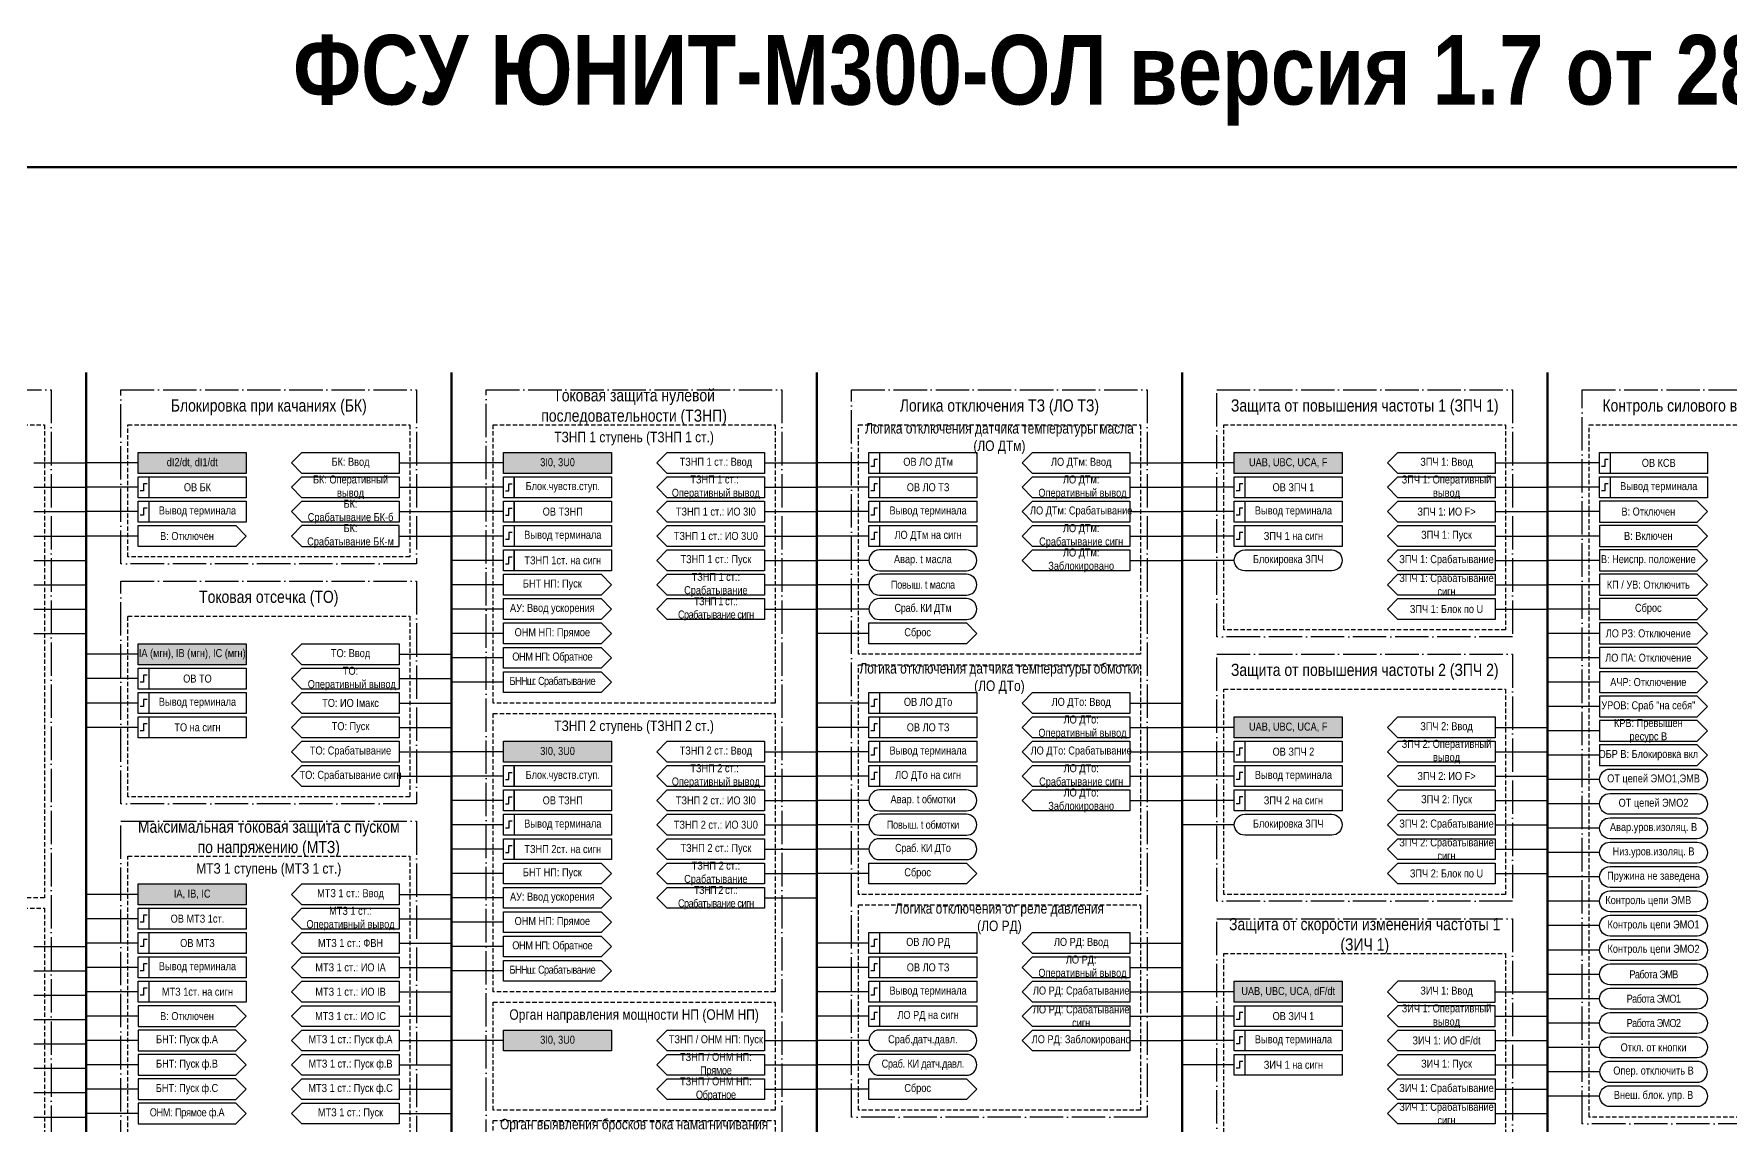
# Model space of a CAD drawing. Header units: millimetres. Extents: x 0 to 1261, y -61 to 1197.
# Drawn here: x 300 to 787.5, y 873.7 to 1187.3 of the extents above; entities that cross this region are included whole.
import ezdxf

# ---------------------------------------------------------------- set-up
doc = ezdxf.new("R2010")
doc.units = ezdxf.units.MM
doc.linetypes.add('ACAD_ISO04W100', pattern=[30, 24, -3, 0, -3])
doc.linetypes.add('штриховая2', pattern=[0.375, 0.25, -0.125])
doc.layers.add('TEXT', color=7, linetype='Continuous', lineweight=25)
doc.styles.add('2.5_Gost_RD', font='ARIALN.TTF', dxfattribs={"height": 2.5})
doc.styles.add('3.5_Gost_RD', font='ARIALN.TTF', dxfattribs={"height": 3.5})

msp = doc.modelspace()

# ---------------------------------------------------------------- hatches: boundary and pattern name
at = {"ltscale": 100, "true_color": 0xef8637}
h = msp.add_hatch(color=30, dxfattribs=at)
h.dxf.hatch_style = 1
h.paths.add_polyline_path([(330, 1067), (361, 1067), (361, 1061), (330, 1061)])
h = msp.add_hatch(color=30, dxfattribs=at)
h.dxf.hatch_style = 1
h.paths.add_polyline_path([(435, 1067), (466, 1067), (466, 1061), (435, 1061)])
h = msp.add_hatch(color=30, dxfattribs=at)
h.dxf.hatch_style = 1
h.paths.add_polyline_path([(645, 1067), (676, 1067), (676, 1061), (645, 1061)])
h = msp.add_hatch(color=30, dxfattribs=at)
h.dxf.hatch_style = 1
h.paths.add_polyline_path([(330, 1012), (361, 1012), (361, 1006), (330, 1006)])
h = msp.add_hatch(color=30, dxfattribs=at)
h.dxf.hatch_style = 1
h.paths.add_polyline_path([(645, 991), (676, 991), (676, 985), (645, 985)])
h = msp.add_hatch(color=30, dxfattribs=at)
h.dxf.hatch_style = 1
h.paths.add_polyline_path([(435, 984), (466, 984), (466, 978), (435, 978)])
h = msp.add_hatch(color=30, dxfattribs=at)
h.dxf.hatch_style = 1
h.paths.add_polyline_path([(330, 943), (361, 943), (361, 937), (330, 937)])
h = msp.add_hatch(color=30, dxfattribs=at)
h.dxf.hatch_style = 1
h.paths.add_polyline_path([(645, 915), (676, 915), (676, 909), (645, 909)])
h = msp.add_hatch(color=30, dxfattribs=at)
h.dxf.hatch_style = 1
h.paths.add_polyline_path([(435, 901), (466, 901), (466, 895), (435, 895)])

# ---------------------------------------------------------------- linework, layer by layer
at = {"lineweight": 100, "ltscale": 100}
for p, q in [((315, 1090), (315, 10)), ((420, 1090), (420, 10)), ((525, 1090), (525, 10)), ((630, 1090), (630, 10)), ((735, 1090), (735, 10))]:
    msp.add_line(p, q, dxfattribs=at)
at = {"ltscale": 100}
for p, q in [((300, 1064), (315, 1064)), ((330, 1064), (315, 1064)), ((405, 1064), (420, 1064)), ((435, 1064), (420, 1064)), ((510, 1064), (525, 1064)), ((540, 1064), (525, 1064)), ((615, 1064), (630, 1064)), ((645, 1064), (630, 1064)), ((720, 1064), (735, 1064)), ((750, 1064), (735, 1064)), ((300, 1057), (315, 1057)), ((330, 1057), (315, 1057)), ((405, 1057), (420, 1057)), ((435, 1057), (420, 1057)), ((510, 1057), (525, 1057)), ((540, 1057), (525, 1057)), ((615, 1057), (630, 1057)), ((645, 1057), (630, 1057)), ((720, 1057), (735, 1057)), ((750, 1057), (735, 1057)), ((300, 1050), (315, 1050)), ((330, 1050), (315, 1050)), ((405, 1050), (420, 1050)), ((435, 1050), (420, 1050)), ((510, 1050), (525, 1050)), ((540, 1050), (525, 1050)), ((615, 1050), (630, 1050)), ((645, 1050), (630, 1050)), ((720, 1050), (735, 1050)), ((750, 1050), (735, 1050)), ((300, 1043), (315, 1043)), ((330, 1043), (315, 1043)), ((405, 1043), (420, 1043)), ((435, 1043), (420, 1043)), ((510, 1043), (525, 1043)), ((540, 1043), (525, 1043)), ((615, 1043), (630, 1043)), ((645, 1043), (630, 1043)), ((720, 1043), (735, 1043)), ((750, 1043), (735, 1043)), ((300, 1036), (315, 1036)), ((435, 1036), (420, 1036)), ((510, 1036), (525, 1036)), ((540, 1036), (525, 1036)), ((615, 1036), (630, 1036)), ((645, 1036), (630, 1036)), ((720, 1036), (735, 1036)), ((750, 1036), (735, 1036)), ((300, 1029), (315, 1029)), ((435, 1029), (420, 1029)), ((510, 1029), (525, 1029)), ((540, 1029), (525, 1029)), ((720, 1029), (735, 1029)), ((750, 1029), (735, 1029)), ((300, 1022), (315, 1022)), ((435, 1022), (420, 1022)), ((510, 1022), (525, 1022)), ((540, 1022), (525, 1022)), ((720, 1022), (735, 1022)), ((750, 1022), (735, 1022)), ((300, 1015), (315, 1015)), ((435, 1015), (420, 1015)), ((540, 1015), (525, 1015)), ((750, 1015), (735, 1015)), ((330, 1009), (315, 1009)), ((405, 1009), (420, 1009)), ((435, 1008), (420, 1008)), ((750, 1008), (735, 1008)), ((330, 1002), (315, 1002)), ((405, 1002), (420, 1002)), ((435, 1001), (420, 1001)), ((750, 1001), (735, 1001)), ((330, 995), (315, 995)), ((405, 995), (420, 995)), ((540, 995), (525, 995)), ((615, 995), (630, 995)), ((750, 994), (735, 994)), ((330, 988), (315, 988)), ((405, 988), (420, 988)), ((540, 988), (525, 988)), ((615, 988), (630, 988)), ((645, 988), (630, 988)), ((720, 988), (735, 988)), ((750, 987), (735, 987)), ((405, 981), (420, 981)), ((435, 981), (420, 981)), ((510, 981), (525, 981)), ((540, 981), (525, 981)), ((615, 981), (630, 981)), ((645, 981), (630, 981)), ((720, 981), (735, 981)), ((750, 980), (735, 980)), ((405, 974), (420, 974)), ((435, 974), (420, 974)), ((510, 974), (525, 974)), ((540, 974), (525, 974)), ((615, 974), (630, 974)), ((645, 974), (630, 974)), ((720, 974), (735, 974)), ((750, 973), (735, 973)), ((435, 967), (420, 967)), ((510, 967), (525, 967)), ((540, 967), (525, 967)), ((615, 967), (630, 967)), ((645, 967), (630, 967)), ((720, 967), (735, 967)), ((750, 966), (735, 966)), ((435, 960), (420, 960)), ((510, 960), (525, 960)), ((540, 960), (525, 960)), ((645, 960), (630, 960)), ((720, 960), (735, 960)), ((750, 959), (735, 959)), ((435, 953), (420, 953)), ((510, 953), (525, 953)), ((540, 953), (525, 953)), ((720, 953), (735, 953)), ((750, 952), (735, 952)), ((435, 946), (420, 946)), ((510, 946), (525, 946)), ((540, 946), (525, 946)), ((720, 946), (735, 946)), ((750, 945), (735, 945)), ((330, 940), (315, 940)), ((405, 940), (420, 940)), ((435, 939), (420, 939)), ((510, 939), (525, 939)), ((750, 938), (735, 938)), ((330, 933), (315, 933)), ((405, 933), (420, 933)), ((435, 932), (420, 932)), ((750, 931), (735, 931)), ((300, 925), (315, 925)), ((330, 926), (315, 926)), ((405, 926), (420, 926)), ((435, 925), (420, 925)), ((540, 926), (525, 926)), ((615, 926), (630, 926)), ((750, 924), (735, 924)), ((300, 918), (315, 918)), ((330, 919), (315, 919)), ((405, 919), (420, 919)), ((435, 918), (420, 918)), ((540, 919), (525, 919)), ((615, 919), (630, 919)), ((750, 917), (735, 917)), ((330, 912), (315, 912)), ((405, 912), (420, 912)), ((540, 912), (525, 912)), ((615, 912), (630, 912)), ((645, 912), (630, 912)), ((720, 912), (735, 912)), ((300, 911), (315, 911)), ((750, 910), (735, 910)), ((300, 904), (315, 904)), ((330, 905), (315, 905)), ((405, 905), (420, 905)), ((540, 905), (525, 905)), ((615, 905), (630, 905)), ((645, 905), (630, 905)), ((720, 905), (735, 905)), ((750, 903), (735, 903)), ((330, 898), (315, 898)), ((405, 898), (420, 898)), ((435, 898), (420, 898)), ((510, 898), (525, 898)), ((540, 898), (525, 898)), ((615, 898), (630, 898)), ((645, 898), (630, 898)), ((720, 898), (735, 898)), ((300, 897), (315, 897)), ((750, 896), (735, 896)), ((300, 890), (315, 890)), ((330, 891), (315, 891)), ((405, 891), (420, 891)), ((510, 891), (525, 891)), ((540, 891), (525, 891)), ((645, 891), (630, 891)), ((720, 891), (735, 891)), ((750, 889), (735, 889)), ((300, 883), (315, 883)), ((330, 884), (315, 884)), ((405, 884), (420, 884)), ((510, 884), (525, 884)), ((540, 884), (525, 884)), ((720, 884), (735, 884)), ((750, 882), (735, 882)), ((300, 876), (315, 876)), ((330, 877), (315, 877)), ((405, 877), (420, 877)), ((720, 877), (735, 877))]:
    msp.add_line(p, q, dxfattribs=at)
at = {"color": 3, "lineweight": 60, "ltscale": 100}
msp.add_lwpolyline([(0, 1149), (1261, 1149), (1261, -61), (0, -61)], close=True, dxfattribs=at)
at = {"color": 251, "linetype": 'ACAD_ISO04W100', "lineweight": 30, "ltscale": 0.4, "true_color": 0x58595b}
for points in [[(220, 1085), (305, 1085), (305, 54), (220, 54)], [(325, 1085), (410, 1085), (410, 1035), (325, 1035)], [(430, 1085), (515, 1085), (515, 781), (430, 781)], [(535, 1085), (620, 1085), (620, 876), (535, 876)], [(640, 1085), (725, 1085), (725, 1014), (640, 1014)], [(745, 1085), (830, 1085), (830, 874), (745, 874)], [(325, 1030), (410, 1030), (410, 966), (325, 966)], [(640, 1009), (725, 1009), (725, 938), (640, 938)], [(325, 961), (410, 961), (410, 200), (325, 200)], [(640, 933), (725, 933), (725, 862), (640, 862)]]:
    msp.add_lwpolyline(points, close=True, dxfattribs=at)
at = {"linetype": 'штриховая2', "ltscale": 5}
for points in [[(222, 1075), (303, 1075), (303, 939), (222, 939)], [(327, 1075), (408, 1075), (408, 1037), (327, 1037)], [(432, 1075), (513, 1075), (513, 995), (432, 995)], [(537, 1075), (618, 1075), (618, 1009), (537, 1009)], [(642, 1075), (723, 1075), (723, 1016), (642, 1016)], [(747, 1075), (828, 1075), (828, 876), (747, 876)], [(327, 1020), (408, 1020), (408, 968), (327, 968)], [(537, 1006), (618, 1006), (618, 940), (537, 940)], [(642, 999), (723, 999), (723, 940), (642, 940)], [(432, 992), (513, 992), (513, 912), (432, 912)], [(327, 951), (408, 951), (408, 815), (327, 815)], [(537, 937), (618, 937), (618, 878), (537, 878)], [(222, 936), (303, 936), (303, 800), (222, 800)], [(642, 923), (723, 923), (723, 864), (642, 864)], [(432, 909), (513, 909), (513, 878), (432, 878)], [(432, 875), (513, 875), (513, 844), (432, 844)]]:
    msp.add_lwpolyline(points, close=True, dxfattribs=at)
at = {"ltscale": 100}
for points in [[(330, 1067), (361, 1067), (361, 1061), (330, 1061)], [(405, 1061), (377, 1061), (374, 1064), (377, 1067), (405, 1067)], [(435, 1067), (466, 1067), (466, 1061), (435, 1061)], [(510, 1067), (510, 1061), (482, 1061), (479, 1064), (482, 1067)], [(540, 1067), (543, 1067), (543, 1061), (540, 1061)], [(540, 1067), (571, 1067), (571, 1061), (540, 1061)], [(645, 1067), (676, 1067), (676, 1061), (645, 1061)], [(720, 1067), (720, 1061), (692, 1061), (689, 1064), (692, 1067)], [(750, 1067), (781, 1067), (781, 1061), (750, 1061)], [(750, 1067), (753, 1067), (753, 1061), (750, 1061)], [(330, 1060), (333, 1060), (333, 1054), (330, 1054)], [(330, 1060), (361, 1060), (361, 1054), (330, 1054)], [(435, 1060), (438, 1060), (438, 1054), (435, 1054)], [(438, 1060), (466, 1060), (466, 1054), (438, 1054)], [(510, 1054), (482, 1054), (479, 1057), (482, 1060), (510, 1060)], [(540, 1060), (543, 1060), (543, 1054), (540, 1054)], [(540, 1060), (571, 1060), (571, 1054), (540, 1054)], [(645, 1060), (648, 1060), (648, 1054), (645, 1054)], [(645, 1060), (676, 1060), (676, 1054), (645, 1054)], [(750, 1060), (753, 1060), (753, 1054), (750, 1054)], [(750, 1060), (781, 1060), (781, 1054), (750, 1054)], [(692, 1053), (720, 1053), (720, 1047), (692, 1047), (689, 1050)], [(330, 1053), (361, 1053), (361, 1047), (330, 1047)], [(330, 1053), (333, 1053), (333, 1047), (330, 1047)], [(377, 1053), (405, 1053), (405, 1047), (377, 1047), (374, 1050)], [(435, 1053), (438, 1053), (438, 1047), (435, 1047)], [(438, 1053), (466, 1053), (466, 1047), (438, 1047)], [(510, 1053), (510, 1047), (482, 1047), (479, 1050), (482, 1053)], [(540, 1053), (543, 1053), (543, 1047), (540, 1047)], [(540, 1053), (571, 1053), (571, 1047), (540, 1047)], [(645, 1053), (676, 1053), (676, 1047), (645, 1047)], [(645, 1053), (648, 1053), (648, 1047), (645, 1047)], [(377, 1040), (405, 1040), (405, 1046), (377, 1046), (374, 1043)], [(435, 1046), (438, 1046), (438, 1040), (435, 1040)], [(435, 1046), (466, 1046), (466, 1040), (435, 1040)], [(510, 1046), (510, 1040), (482, 1040), (479, 1043), (482, 1046)], [(540, 1046), (543, 1046), (543, 1040), (540, 1040)], [(540, 1046), (571, 1046), (571, 1040), (540, 1040)], [(645, 1046), (648, 1046), (648, 1040), (645, 1040)], [(645, 1046), (676, 1046), (676, 1040), (645, 1040)], [(692, 1046), (720, 1046), (720, 1040), (692, 1040), (689, 1043)], [(435, 1039), (438, 1039), (438, 1033), (435, 1033)], [(438, 1039), (466, 1039), (466, 1033), (438, 1033)], [(479, 1036), (482, 1039), (510, 1039), (510, 1033), (482, 1033)], [(692, 1039), (720, 1039), (720, 1033), (692, 1033), (689, 1036)], [(463, 1032), (466, 1029), (463, 1026), (435, 1026), (435, 1032)], [(479, 1029), (482, 1032), (510, 1032), (510, 1026), (482, 1026)], [(692, 1032), (720, 1032), (720, 1026), (692, 1026), (689, 1029)], [(463, 1025), (466, 1022), (463, 1019), (435, 1019), (435, 1025)], [(479, 1022), (482, 1025), (510, 1025), (510, 1019), (482, 1019)], [(692, 1025), (720, 1025), (720, 1019), (692, 1019), (689, 1022)], [(463, 1018), (466, 1015), (463, 1012), (435, 1012), (435, 1018)], [(330, 1012), (361, 1012), (361, 1006), (330, 1006)], [(405, 1012), (405, 1006), (377, 1006), (374, 1009), (377, 1012)], [(463, 1011), (466, 1008), (463, 1005), (435, 1005), (435, 1011)], [(330, 1005), (333, 1005), (333, 999), (330, 999)], [(330, 1005), (361, 1005), (361, 999), (330, 999)], [(405, 1005), (405, 999), (377, 999), (374, 1002), (377, 1005)], [(463, 1004), (466, 1001), (463, 998), (435, 998), (435, 1004)], [(750, 1004), (750, 998), (778, 998), (781, 1001), (778, 1004)], [(330, 998), (361, 998), (361, 992), (330, 992)], [(330, 998), (333, 998), (333, 992), (330, 992)], [(540, 998), (543, 998), (543, 992), (540, 992)], [(540, 998), (571, 998), (571, 992), (540, 992)], [(750, 997), (750, 991), (778, 991), (781, 994), (778, 997)], [(330, 991), (333, 991), (333, 985), (330, 985)], [(330, 991), (361, 991), (361, 985), (330, 985)], [(540, 991), (543, 991), (543, 985), (540, 985)], [(540, 991), (571, 991), (571, 985), (540, 985)], [(645, 991), (676, 991), (676, 985), (645, 985)], [(720, 991), (720, 985), (692, 985), (689, 988), (692, 991)], [(435, 984), (466, 984), (466, 978), (435, 978)], [(510, 984), (510, 978), (482, 978), (479, 981), (482, 984)], [(540, 984), (543, 984), (543, 978), (540, 978)], [(540, 984), (571, 984), (571, 978), (540, 978)], [(645, 984), (648, 984), (648, 978), (645, 978)], [(645, 984), (676, 984), (676, 978), (645, 978)], [(750, 983), (750, 977), (778, 977), (781, 980), (778, 983)], [(435, 977), (438, 977), (438, 971), (435, 971)], [(438, 977), (466, 977), (466, 971), (438, 971)], [(510, 971), (482, 971), (479, 974), (482, 977), (510, 977)], [(540, 977), (543, 977), (543, 971), (540, 971)], [(540, 977), (571, 977), (571, 971), (540, 971)], [(645, 977), (676, 977), (676, 971), (645, 971)], [(645, 977), (648, 977), (648, 971), (645, 971)], [(692, 977), (720, 977), (720, 971), (692, 971), (689, 974)], [(435, 970), (438, 970), (438, 964), (435, 964)], [(438, 970), (466, 970), (466, 964), (438, 964)], [(510, 970), (510, 964), (482, 964), (479, 967), (482, 970)], [(645, 970), (648, 970), (648, 964), (645, 964)], [(645, 970), (676, 970), (676, 964), (645, 964)], [(692, 970), (720, 970), (720, 964), (692, 964), (689, 967)], [(435, 963), (438, 963), (438, 957), (435, 957)], [(435, 963), (466, 963), (466, 957), (435, 957)], [(510, 963), (510, 957), (482, 957), (479, 960), (482, 963)], [(692, 963), (720, 963), (720, 957), (692, 957), (689, 960)], [(435, 956), (438, 956), (438, 950), (435, 950)], [(438, 956), (466, 956), (466, 950), (438, 950)], [(479, 953), (482, 956), (510, 956), (510, 950), (482, 950)], [(692, 956), (720, 956), (720, 950), (692, 950), (689, 953)], [(463, 949), (466, 946), (463, 943), (435, 943), (435, 949)], [(479, 946), (482, 949), (510, 949), (510, 943), (482, 943)], [(692, 949), (720, 949), (720, 943), (692, 943), (689, 946)], [(330, 943), (361, 943), (361, 937), (330, 937)], [(405, 943), (405, 937), (377, 937), (374, 940), (377, 943)], [(463, 942), (466, 939), (463, 936), (435, 936), (435, 942)], [(479, 939), (482, 942), (510, 942), (510, 936), (482, 936)], [(330, 936), (333, 936), (333, 930), (330, 930)], [(330, 936), (361, 936), (361, 930), (330, 930)], [(405, 936), (405, 930), (377, 930), (374, 933), (377, 936)], [(463, 935), (466, 932), (463, 929), (435, 929), (435, 935)], [(330, 929), (333, 929), (333, 923), (330, 923)], [(330, 929), (361, 929), (361, 923), (330, 923)], [(463, 928), (466, 925), (463, 922), (435, 922), (435, 928)], [(540, 929), (543, 929), (543, 923), (540, 923)], [(540, 929), (571, 929), (571, 923), (540, 923)], [(330, 922), (333, 922), (333, 916), (330, 916)], [(330, 922), (361, 922), (361, 916), (330, 916)], [(405, 922), (405, 916), (377, 916), (374, 919), (377, 922)], [(540, 922), (543, 922), (543, 916), (540, 916)], [(540, 922), (571, 922), (571, 916), (540, 916)], [(463, 921), (466, 918), (463, 915), (435, 915), (435, 921)], [(330, 915), (333, 915), (333, 909), (330, 909)], [(330, 915), (361, 915), (361, 909), (330, 909)], [(405, 915), (405, 909), (377, 909), (374, 912), (377, 915)], [(540, 915), (543, 915), (543, 909), (540, 909)], [(540, 915), (571, 915), (571, 909), (540, 909)], [(645, 915), (676, 915), (676, 909), (645, 909)], [(692, 909), (720, 909), (720, 915), (692, 915), (689, 912)], [(405, 908), (405, 902), (377, 902), (374, 905), (377, 908)], [(540, 908), (543, 908), (543, 902), (540, 902)], [(540, 908), (571, 908), (571, 902), (540, 902)], [(645, 908), (648, 908), (648, 902), (645, 902)], [(645, 908), (676, 908), (676, 902), (645, 902)], [(692, 902), (720, 902), (720, 908), (692, 908), (689, 905)], [(405, 901), (405, 895), (377, 895), (374, 898), (377, 901)], [(435, 901), (466, 901), (466, 895), (435, 895)], [(510, 895), (482, 895), (479, 898), (482, 901), (510, 901)], [(645, 901), (676, 901), (676, 895), (645, 895)], [(645, 901), (648, 901), (648, 895), (645, 895)], [(689, 898), (692, 901), (720, 901), (720, 895), (692, 895)], [(405, 894), (405, 888), (377, 888), (374, 891), (377, 894)], [(510, 888), (482, 888), (479, 891), (482, 894), (510, 894)], [(645, 894), (648, 894), (648, 888), (645, 888)], [(645, 894), (676, 894), (676, 888), (645, 888)], [(689, 891), (692, 894), (720, 894), (720, 888), (692, 888)], [(405, 887), (405, 881), (377, 881), (374, 884), (377, 887)], [(510, 881), (482, 881), (479, 884), (482, 887), (510, 887)], [(692, 887), (720, 887), (720, 881), (692, 881), (689, 884)], [(405, 880), (405, 874), (377, 874), (374, 877), (377, 880)], [(692, 880), (720, 880), (720, 874), (692, 874), (689, 877)]]:
    msp.add_lwpolyline(points, close=True, dxfattribs=at)
at = {"lineweight": 30, "ltscale": 100}
for points in [[(542.5, 1065), (541.5, 1065), (541.5, 1063), (540.5, 1063)], [(752.5, 1065), (751.5, 1065), (751.5, 1063), (750.5, 1063)], [(332.5, 1058), (331.5, 1058), (331.5, 1056), (330.5, 1056)], [(435.5, 1056), (436.5, 1056), (436.5, 1058), (437.5, 1058)], [(542.5, 1058), (541.5, 1058), (541.5, 1056), (540.5, 1056)], [(647.5, 1058), (646.5, 1058), (646.5, 1056), (645.5, 1056)], [(752.5, 1058), (751.5, 1058), (751.5, 1056), (750.5, 1056)], [(332.5, 1051), (331.5, 1051), (331.5, 1049), (330.5, 1049)], [(435.5, 1049), (436.5, 1049), (436.5, 1051), (437.5, 1051)], [(542.5, 1051), (541.5, 1051), (541.5, 1049), (540.5, 1049)], [(647.5, 1051), (646.5, 1051), (646.5, 1049), (645.5, 1049)], [(437.5, 1044), (436.5, 1044), (436.5, 1042), (435.5, 1042)], [(542.5, 1044), (541.5, 1044), (541.5, 1042), (540.5, 1042)], [(647.5, 1044), (646.5, 1044), (646.5, 1042), (645.5, 1042)], [(435.5, 1035), (436.5, 1035), (436.5, 1037), (437.5, 1037)], [(332.5, 1003), (331.5, 1003), (331.5, 1001), (330.5, 1001)], [(332.5, 996), (331.5, 996), (331.5, 994), (330.5, 994)], [(542.5, 996), (541.5, 996), (541.5, 994), (540.5, 994)], [(332.5, 989), (331.5, 989), (331.5, 987), (330.5, 987)], [(542.5, 989), (541.5, 989), (541.5, 987), (540.5, 987)], [(542.5, 982), (541.5, 982), (541.5, 980), (540.5, 980)], [(647.5, 982), (646.5, 982), (646.5, 980), (645.5, 980)], [(435.5, 973), (436.5, 973), (436.5, 975), (437.5, 975)], [(542.5, 975), (541.5, 975), (541.5, 973), (540.5, 973)], [(647.5, 975), (646.5, 975), (646.5, 973), (645.5, 973)], [(435.5, 966), (436.5, 966), (436.5, 968), (437.5, 968)], [(647.5, 968), (646.5, 968), (646.5, 966), (645.5, 966)], [(437.5, 961), (436.5, 961), (436.5, 959), (435.5, 959)], [(435.5, 952), (436.5, 952), (436.5, 954), (437.5, 954)], [(332.5, 934), (331.5, 934), (331.5, 932), (330.5, 932)], [(332.5, 927), (331.5, 927), (331.5, 925), (330.5, 925)], [(542.5, 927), (541.5, 927), (541.5, 925), (540.5, 925)], [(332.5, 920), (331.5, 920), (331.5, 918), (330.5, 918)], [(542.5, 920), (541.5, 920), (541.5, 918), (540.5, 918)], [(332.5, 913), (331.5, 913), (331.5, 911), (330.5, 911)], [(542.5, 913), (541.5, 913), (541.5, 911), (540.5, 911)], [(542.5, 906), (541.5, 906), (541.5, 904), (540.5, 904)], [(647.5, 906), (646.5, 906), (646.5, 904), (645.5, 904)], [(647.5, 899), (646.5, 899), (646.5, 897), (645.5, 897)], [(647.5, 892), (646.5, 892), (646.5, 890), (645.5, 890)]]:
    msp.add_lwpolyline(points, dxfattribs=at)
at = {"ltscale": 100}
for points in [[(584, 1064), (587, 1067), (615, 1067), (615, 1061), (587, 1061), (584, 1064)], [(374, 1057), (377, 1060), (405, 1060), (405, 1054), (377, 1054), (374, 1057)], [(584, 1057), (587, 1060), (615, 1060), (615, 1054), (587, 1054), (584, 1057)], [(689, 1057), (689, 1057), (692, 1060), (720, 1060), (720, 1054), (692, 1054), (689, 1057)], [(584, 1050), (587, 1053), (615, 1053), (615, 1047), (587, 1047), (584, 1050)], [(584, 1043), (587, 1046), (615, 1046), (615, 1040), (587, 1040), (584, 1043)], [(584, 1036), (587, 1039), (615, 1039), (615, 1033), (587, 1033), (584, 1036)], [(540, 1018), (568, 1018), (571, 1015), (568, 1012), (540, 1012), (540, 1018)], [(374, 995), (377, 998), (405, 998), (405, 992), (377, 992), (374, 995)], [(584, 995), (587, 998), (615, 998), (615, 992), (587, 992), (584, 995)], [(374, 988), (377, 991), (405, 991), (405, 985), (377, 985), (374, 988)], [(584, 988), (587, 991), (615, 991), (615, 985), (587, 985), (584, 988)], [(374, 981), (377, 984), (405, 984), (405, 978), (377, 978), (374, 981)], [(584, 981), (587, 984), (615, 984), (615, 978), (587, 978), (584, 981)], [(689, 981), (689, 981), (692, 984), (720, 984), (720, 978), (692, 978), (689, 981)], [(374, 974), (377, 977), (405, 977), (405, 971), (377, 971), (374, 974)], [(584, 974), (587, 977), (615, 977), (615, 971), (587, 971), (584, 974)], [(584, 967), (587, 970), (615, 970), (615, 964), (587, 964), (584, 967)], [(540, 949), (568, 949), (571, 946), (568, 943), (540, 943), (540, 949)], [(405, 923), (377, 923), (374, 926), (377, 929), (405, 929), (405, 923), (377, 923), (374, 926), (377, 929), (405, 929)], [(584, 926), (587, 929), (615, 929), (615, 923), (587, 923), (584, 926)], [(584, 919), (587, 922), (615, 922), (615, 916), (587, 916), (584, 919)], [(584, 912), (587, 915), (615, 915), (615, 909), (587, 909), (584, 912)], [(361, 905), (358, 908), (330, 908), (330, 902), (358, 902), (361, 905)], [(584, 905), (587, 908), (615, 908), (615, 902), (587, 902), (584, 905)], [(361, 898), (358, 901), (330, 901), (330, 895), (358, 895), (361, 898)], [(584, 898), (587, 901), (615, 901), (615, 895), (587, 895), (584, 898)], [(361, 891), (358, 894), (330, 894), (330, 888), (358, 888), (361, 891)], [(361, 884), (358, 887), (330, 887), (330, 881), (358, 881), (361, 884)], [(540, 887), (568, 887), (571, 884), (568, 881), (540, 881), (540, 887)], [(361, 877), (358, 880), (330, 880), (330, 874), (358, 874), (361, 877)]]:
    msp.add_lwpolyline(points, dxfattribs=at)
for points in [[(543, 1033), (568, 1033, 1), (568, 1039), (543, 1039, 1)], [(648, 1033, -1), (648, 1039), (673, 1039, -1), (673, 1033)], [(543, 1026), (568, 1026, 1), (568, 1032), (543, 1032, 1)], [(543, 1019), (568, 1019, 1), (568, 1025), (543, 1025, 1)], [(753, 970, -1), (753, 976), (778, 976, -1), (778, 970)], [(543, 964), (568, 964, 1), (568, 970), (543, 970, 1)], [(753, 963, -1), (753, 969), (778, 969, -1), (778, 963)], [(543, 957), (568, 957, 1), (568, 963), (543, 963, 1)], [(648, 957, -1), (648, 963), (673, 963, -1), (673, 957)], [(753, 956, -1), (753, 962), (778, 962, -1), (778, 956)], [(543, 950), (568, 950, 1), (568, 956), (543, 956, 1)], [(753, 949, -1), (753, 955), (778, 955, -1), (778, 949)], [(753, 942, -1), (753, 948), (778, 948, -1), (778, 942)], [(753, 935, -1), (753, 941), (778, 941, -1), (778, 935)], [(753, 928, -1), (753, 934), (778, 934, -1), (778, 928)], [(753, 921, -1), (753, 927), (778, 927, -1), (778, 921)], [(753, 914, -1), (753, 920), (778, 920, -1), (778, 914)], [(753, 907, -1), (753, 913), (778, 913, -1), (778, 907)], [(753, 900, -1), (753, 906), (778, 906, -1), (778, 900)], [(543, 895), (568, 895, 1), (568, 901), (543, 901, 1)], [(753, 893, -1), (753, 899), (778, 899, -1), (778, 893)], [(543, 888), (568, 888, 1), (568, 894), (543, 894, 1)], [(753, 886), (778, 886, 1), (778, 892), (753, 892, 1)], [(753, 879, -1), (753, 885), (778, 885, -1), (778, 879)]]:
    msp.add_lwpolyline(points, format="xyb", close=True, dxfattribs=at)
at = {"layer": 'TEXT', "ltscale": 100}
for points in [[(750, 1053), (750, 1047), (778, 1047), (781, 1050), (778, 1053)], [(750, 1046), (750, 1040), (778, 1040), (781, 1043), (778, 1046)], [(750, 1039), (750, 1033), (778, 1033), (781, 1036), (778, 1039)], [(750, 1032), (750, 1026), (778, 1026), (781, 1029), (778, 1032)], [(750, 1025), (750, 1019), (778, 1019), (781, 1022), (778, 1025)], [(750, 1018), (750, 1012), (778, 1012), (781, 1015), (778, 1018)], [(750, 1011), (750, 1005), (778, 1005), (781, 1008), (778, 1011)], [(750, 990), (750, 984), (778, 984), (781, 987), (778, 990)]]:
    msp.add_lwpolyline(points, close=True, dxfattribs=at)
msp.add_lwpolyline([(330, 1045.98), (358, 1045.98), (361, 1042.98), (358, 1039.98), (330, 1039.98), (330, 1045.98)], dxfattribs=at)

# ---------------------------------------------------------------- texts
at = {"ltscale": 100, "attachment_point": 5, "style": '2.5_Gost_RD'}
for s, insert, char_height, width in [('{\\fArial Narrow|b1|i0|c204|p34;ФСУ ЮНИТ-М300-ОЛ версия 1.7 от 28.05.2025}', (630.5, 1174), 20, 1261), ('БК: Ввод', (391, 1064), 2.3, 28), ('БК: \\PСрабатывание БК-б', (391, 1050), 2.3, 28), ('БК: \\PСрабатывание БК-м', (391, 1043), 2.3, 28), ('\\pt25.3;БНТ НП: Пуск', (449, 1029), 2.3, 28), ('ТО: Ввод', (391, 1009), 2.3, 28), ('ТО:\\P Оперативный вывод', (391, 1002), 2.3, 28), ('АЧР: Отключение', (764, 1001), 2.3, 28), ('УРОВ: Сраб "на себя"', (764, 994), 2.3, 28), ('\\pt25.3;БНТ НП: Пуск', (449, 946), 2.3, 28), ('МТЗ 1 ст.: Ввод', (391, 940), 2.3, 28), ('МТЗ 1 ст.: Оперативный вывод', (391, 933), 2.3, 28), ('МТЗ 1 ст.: ФВН', (391, 926), 2.3, 28), ('Вывод терминала', (347, 919), 2.3, 28), ('МТЗ 1 ст.: ИО IА', (391, 919), 2.3, 28), ('МТЗ 1ст. на сигн', (347, 912), 2.3, 28), ('МТЗ 1 ст.: ИО IВ', (391, 912), 2.3, 28), ('МТЗ 1 ст.: ИО IС', (391, 905), 2.3, 28), ('МТЗ 1 ст.: Пуск ф.А', (391, 898), 2.3, 28), ('МТЗ 1 ст.: Пуск ф.В', (391, 891), 2.3, 28), ('Опер. отключить В', (765.5, 889), 2.3, 31), ('МТЗ 1 ст.: Пуск ф.С', (391, 884), 2.3, 28), ('МТЗ 1 ст.: Пуск', (391, 877), 2.3, 28)]:
    msp.add_mtext(s, dxfattribs=dict(at, insert=insert, char_height=char_height, width=width))
at = {"color": 30, "ltscale": 100, "true_color": 0xef8637, "attachment_point": 5, "style": '3.5_Gost_RD'}
for s, insert, char_height, width in [('\\pt108.5;Блокировка при качаниях (БК)', (367.5, 1080), 3.5, 85), ('{\\C30;\\c1938679;Токовая защита нулевой \\Pпоследовательности (ТЗНП)}', (472.5, 1080), 3.5, 85), ('{\\C30;\\c1938679;Логика отключения ТЗ (ЛО ТЗ)}', (577.5, 1080), 3.5, 85), ('Защита от повышения частоты 1 (ЗПЧ 1)', (682.5, 1080), 3.5, 85), ('Контроль силового выключателя (КСВ)', (787.5, 1080), 3.5, 85), ('{\\C30;\\c1938679;ТЗНП 1 ступень (ТЗНП 1 ст.)}', (472.5, 1071), 3, 81), ('Логика отключения датчика температуры масла (ЛО ДТм)', (577.5, 1071), 3, 81), ('Токовая отсечка (ТО)', (367.5, 1025), 3.5, 85), ('Логика отключения датчика температуры обмотки (ЛО ДТо)', (577.5, 1002), 3, 81), ('Защита от повышения частоты 2 (ЗПЧ 2)', (682.5, 1004), 3.5, 85), ('ТЗНП 2 ступень (ТЗНП 2 ст.)', (472.5, 988), 3, 81), ('{\\C30;\\c1938679;Максимальная токовая защита с пуском \\Pпо напряжению (МТЗ)}', (367.5, 956), 3.5, 85), ('{\\C30;\\c1938679;МТЗ 1 ступень (МТЗ 1 ст.)}', (367.5, 947), 3, 81), ('Логика отключения от реле давления ^J(ЛО РД)', (577.5, 933), 3, 81), ('\\pt147;{\\C30;\\c1938679;Орган направления мощности НП (ОНМ НП)}', (472.5, 905), 3, 81), ('Орган выявления бросков тока намагничивания (БНТ)', (472.5, 871), 3, 81)]:
    msp.add_mtext(s, dxfattribs=dict(at, insert=insert, char_height=char_height, width=width))
at = {"color": 0, "ltscale": 100, "char_height": 2.3, "width": 28, "attachment_point": 5, "style": '2.5_Gost_RD'}
for s, insert in [('{\\C256;ОВ КСВ}', (767, 1064)), ('{\\C256;ТЗНП / ОНМ НП: Пуск }', (496, 898)), ('{\\C256;ТЗНП / ОНМ НП\\T0.95;: Прямое}', (496, 891)), ('{\\C256;ТЗНП / ОНМ НП\\T0.95;: Обратное}', (496, 884))]:
    msp.add_mtext(s, dxfattribs=dict(at, insert=insert))
at = {"layer": 'TEXT', "color": 0, "ltscale": 100, "char_height": 2.3, "attachment_point": 5, "style": '2.5_Gost_RD'}
for s, insert, width in [('{\\C7;dI2/dt, dI1/dt}', (345.5, 1064), 31), ('{\\C256;3I0, 3U0}', (450.5, 1064), 31), ('{\\C256;UAB, UBC, UCA, F}', (660.5, 1064), 31), ('{\\C256;Блок.чувств.ступ.}', (452, 1057), 28), ('{\\C256;ОВ ЗПЧ 1}', (662, 1057), 28), ('{\\C256;Вывод терминала}', (767, 1057), 28), ('{\\C256;ОВ ТЗНП}', (452, 1050), 28), ('{\\C256;Вывод терминала}', (662, 1050), 28), ('{\\C256;ЗПЧ 1: ИО \\C7;F>}', (706, 1050), 28), ('{\\C256;Вывод терминала}', (452, 1043), 28), ('{\\C256;ЗПЧ 1 на сигн}', (662, 1043), 28), ('{\\C256;ЗПЧ 1: Пуск}', (706, 1043), 28), ('{\\C256;ТЗНП 1ст. на сигн}', (452, 1036), 28), ('{\\C256;Блокировка ЗПЧ}', (660.5, 1036), 31), ('{\\C256;ЗПЧ 1: Срабатывание}', (706, 1036), 28), ('{\\C256;ЗПЧ 1: Срабатывание сигн}', (706, 1029), 28), ('{\\C256;ЗПЧ 1: Блок по U}', (706, 1022), 28), ('{\\C256;IA (мгн), IB (мгн), IC (мгн)}', (345.5, 1009), 31), ('{\\C256;ОВ ТО}', (347, 1002), 28), ('{\\C256;Вывод терминала}', (347, 995), 28), ('{\\C256;ТО: ИО Iмакс}', (391, 995), 28), ('{\\C256;ТО на сигн}', (347, 988), 28), ('{\\C256;ТО: Пуск}', (391, 988), 28), ('{\\C256;UAB, UBC, UCA, F}', (660.5, 988), 31), ('{\\C256;ТО: Срабатывание}', (391, 981), 28), ('{\\C256;3I0, 3U0}', (450.5, 981), 31), ('{\\C256;ОВ ЗПЧ 2}', (662, 981), 28), ('{\\C256;ТО: Срабатывание сигн}', (391, 974), 28), ('{\\C256;Блок.чувств.ступ.}', (452, 974), 28), ('{\\C256;Вывод терминала}', (662, 974), 28), ('{\\C256;ЗПЧ 2: ИО \\C7;F>}', (706, 974), 28), ('{\\C256;ОВ ТЗНП}', (452, 967), 28), ('{\\C256;ЗПЧ 2 на сигн}', (662, 967), 28), ('{\\C256;ЗПЧ 2: Пуск}', (706, 967), 28), ('{\\C256;Вывод терминала}', (452, 960), 28), ('{\\C256;Блокировка ЗПЧ}', (660.5, 960), 31), ('{\\C256;ЗПЧ 2: Срабатывание}', (706, 960), 28), ('{\\C256;ЗПЧ 2: Срабатывание сигн}', (706, 953), 28), ('{\\C256;ТЗНП 2ст. на сигн}', (452, 953), 28), ('{\\C256;ЗПЧ 2: Блок по U}', (706, 946), 28), ('{\\C256;Контроль цепи ЭМО1}', (765.5, 931), 31), ('{\\C256;UAB, UBC, UCA, dF/dt}', (660.5, 912), 31), ('{\\C256;ОВ ЗИЧ 1}', (662, 905), 28), ('{\\C256;3I0, 3U0}', (450.5, 898), 31), ('{\\C256;Вывод терминала}', (662, 898), 28), ('{\\C256;ЗИЧ 1 на сигн}', (662, 891), 28)]:
    msp.add_mtext(s, dxfattribs=dict(at, insert=insert, width=width))
at = {"layer": 'TEXT', "ltscale": 100, "char_height": 2.3, "attachment_point": 5, "style": '2.5_Gost_RD'}
for s, insert, width in [('ТЗНП 1 ст.: Ввод', (496, 1064), 28), ('ОВ ЛО ДТм', (557, 1064), 28), ('ЛО ДТм: Ввод', (601, 1064), 28), ('ЗПЧ 1: Ввод', (706, 1064), 28), ('ОВ БК', (347, 1057), 28), ('БК: Оперативный вывод', (391, 1057), 28), ('ТЗНП 1 ст.:  Оперативный вывод', (496, 1057), 28), ('ОВ ЛО ТЗ', (557, 1057), 28), ('ЛО ДТм:  \\P Оперативный вывод', (601, 1057), 28), ('ЗПЧ 1: Оперативный вывод', (706, 1057), 28), ('Вывод терминала', (347, 1050), 28), ('ТЗНП 1 ст.: ИО 3I0', (496, 1050), 28), ('Вывод терминала', (557, 1050), 28), ('ЛО ДТм: Срабатывание', (601, 1050), 28), ('В: Отключен', (764, 1050), 28), ('В: Отключен', (344, 1042.98), 28), ('ТЗНП 1 ст.: ИО 3U0', (496, 1043), 28), ('ЛО ДТм на сигн', (557, 1043), 28), ('ЛО ДТм: Срабатывание сигн', (601, 1043), 28), ('В: Включен', (764, 1043), 28), ('ЛО ДТм: Заблокировано', (601, 1036), 28), ('ТЗНП 1 ст.: Пуск', (496, 1036), 28), ('\\A1;Авар. t масла', (555.5, 1036), 31), ('В: Неиспр. положение', (764, 1036), 28), ('ТЗНП 1 ст.: Срабатывание', (496, 1029), 28), ('\\A1;{\\T0.95;Повыш. t масла }', (555.5, 1029), 31), ('КП / УВ: Отключить', (764, 1029), 28), ('{\\T0.9;ТЗНП 1 ст.: Срабатывание сигн}', (496, 1022), 28), ('АУ: Ввод ускорения', (449, 1022), 28), ('\\A1;{\\T0.95;Сраб. КИ ДТм}', (555.5, 1022), 31), ('Сброс', (764, 1022), 28), ('ОНМ НП: Прямое', (449, 1015), 28), ('Сброс', (554, 1015), 28), ('ЛО РЗ: Отключение', (764, 1015), 28), ('{\\T0.95;ОНМ НП: Обратное}', (449, 1008), 28), ('ЛО ПА: Отключение', (764, 1008), 28), ('{\\T0.9;БННш: Срабатывание}', (449, 1001), 28), ('ОВ ЛО ДТо', (557, 995), 28), ('ЛО ДТо: Ввод', (601, 995), 28), ('ЛО ДТо:  \\P Оперативный вывод', (601, 988), 28), ('КРВ: Превышен ресурс В', (764, 987), 28), ('ОВ ЛО ТЗ', (557, 988), 28), ('ЗПЧ 2: Ввод', (706, 988), 28), ('ТЗНП 2 ст.: Ввод', (496, 981), 28), ('Вывод терминала', (557, 981), 28), ('ЛО ДТо: Срабатывание', (601, 981), 28), ('ЗПЧ 2: Оперативный вывод', (706, 981), 28), ('ОБР В: Блокировка вкл', (764, 980), 28), ('ТЗНП 2 ст.:  Оперативный вывод', (496, 974), 28), ('ЛО ДТо на сигн', (557, 974), 28), ('ЛО ДТо: Срабатывание сигн', (601, 974), 28), ('ЛО ДТо: Заблокировано', (601, 967), 28), ('ОТ цепей ЭМО1,ЭМВ', (765.5, 973), 31), ('ТЗНП 2 ст.: ИО 3I0', (496, 967), 28), ('\\A1;Авар. t {\\T0.95;обмотки}', (555.5, 967), 31), ('ОТ цепей ЭМО2', (765.5, 966), 31), ('ТЗНП 2 ст.: ИО 3U0', (496, 960), 28), ('\\A1;{\\T0.95;Повыш. t обмотки}', (555.5, 960), 31), ('Авар.уров.изоляц. В', (765.5, 959), 31), ('ТЗНП 2 ст.: Пуск', (496, 953), 28), ('\\A1;{\\T0.95;Сраб. КИ ДТо}', (555.5, 953), 31), ('Низ.уров.изоляц. В', (765.5, 952), 31), ('ТЗНП 2 ст.: Срабатывание', (496, 946), 28), ('Сброс', (554, 946), 28), ('Пружина не заведена', (765.5, 945), 31), ('IA, IB, IC', (345.5, 940), 31), ('{\\T0.9;ТЗНП 2 ст.: Срабатывание сигн}', (496, 939), 28), ('АУ: Ввод ускорения', (449, 939), 28), ('Контроль цепи ЭМВ', (764, 938), 28), ('ОВ МТЗ 1ст.', (347, 933), 28), ('ОНМ НП: Прямое', (449, 932), 28), ('ОВ МТЗ', (347, 926), 28), ('{\\T0.95;ОНМ НП: Обратное}', (449, 925), 28), ('ОВ ЛО РД', (557, 926), 28), ('ЛО РД: Ввод', (601, 926), 28), ('ЛО РД:  \\P Оперативный вывод', (601, 919), 28), ('Контроль цепи ЭМО2', (765.5, 924), 31), ('{\\T0.9;БННш: Срабатывание}', (449, 918), 28), ('ОВ ЛО ТЗ', (557, 919), 28), ('{\\T0.9;Работа ЭМВ}', (765.5, 917), 31), ('Вывод терминала', (557, 912), 28), ('ЛО РД: Срабатывание', (601, 912), 28), ('ЗИЧ 1: Ввод', (706, 912), 28), ('ЛО РД: Срабатывание сигн', (601, 905), 28), ('ЗИЧ 1: Оперативный вывод', (706, 905), 28), ('{\\T0.9;Работа ЭМО1}', (765.5, 910), 31), ('В: Отключен', (344, 905), 28), ('ЛО РД на сигн', (557, 905), 28), ('{\\T0.9;Работа ЭМО2}', (765.5, 903), 31), ('БНТ: Пуск ф.А', (344, 898), 28), ('\\A1;Сраб.{\\T0.95;д}атч.давл.', (555.5, 898), 31), ('ЛО РД: Заблокировано', (601, 898), 28), ('ЗИЧ 1: ИО dF/dt', (706, 898), 28), ('Откл. от кнопки', (765.5, 896), 31), ('БНТ: Пуск ф.В', (344, 891), 28), ('\\A1;{\\T0.95;Сраб. КИ датч.давл.}', (555.5, 891), 31), ('ЗИЧ 1: Пуск', (706, 891), 28), ('БНТ: Пуск ф.С', (344, 884), 28), ('Сброс', (554, 884), 28), ('ЗИЧ 1: Срабатывание', (706, 884), 28), ('Внеш. блок. упр. В', (765.5, 882), 31), ('{\\T0.95;ОНМ: Прямое ф.А}', (344, 877), 28), ('ЗИЧ 1: Срабатывание сигн', (706, 877), 28)]:
    msp.add_mtext(s, dxfattribs=dict(at, insert=insert, width=width))
at = {"layer": 'TEXT', "color": 30, "ltscale": 100, "true_color": 0xef8637, "insert": (682.5, 928), "char_height": 3.5, "width": 85, "attachment_point": 5, "style": '3.5_Gost_RD'}
msp.add_mtext('Защита от скорости изменения частоты 1\\P(ЗИЧ 1)', dxfattribs=at)

doc.saveas('drawing.dxf')
